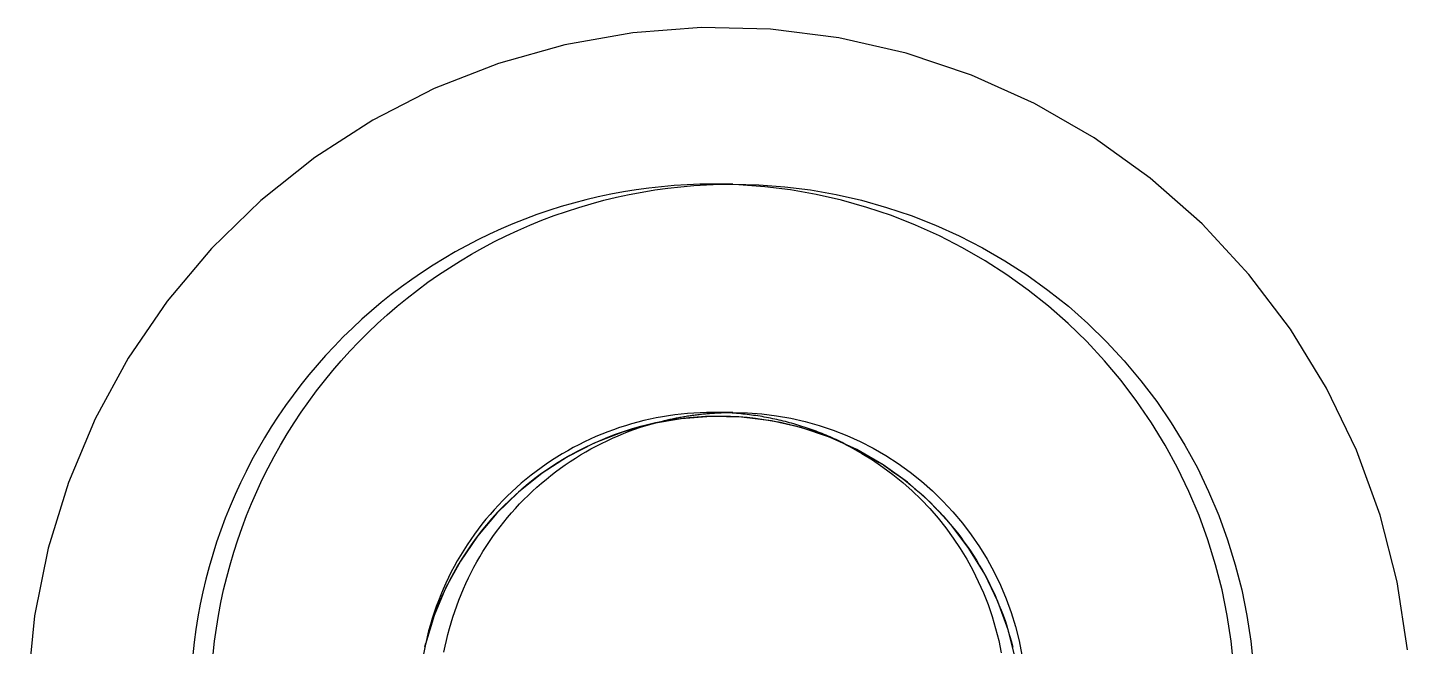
# Model space of a CAD drawing. Extents: x 0 to 2.76, y 0 to 2.38.
# Drawn here: x 0 to 1.251, y 0.693 to 1.255 of the extents above; entities that cross this region are included whole.
import ezdxf

# ---------------------------------------------------------------- set-up
doc = ezdxf.new("R2010")
doc.units = 0
doc.linetypes.add('HIDDEN', pattern=[0.062763, 0.041863, -0.0209])
doc.layers.add('TOP', color=7, linetype='CONTINUOUS')
doc.layers.add('TOP_HID', color=7, linetype='HIDDEN')

msp = doc.modelspace()

# ---------------------------------------------------------------- linework, layer by layer
at = {"layer": 'TOP'}
for p, q in [((0.611204, 1.254873), (0.548809, 1.250197)), ((0.673754, 1.253313), (0.611204, 1.254873)), ((0.735838, 1.245533), (0.673754, 1.253313)), ((0.48719, 1.239332), (0.426959, 1.222386)), ((0.548809, 1.250197), (0.48719, 1.239332)), ((0.796839, 1.23161), (0.735838, 1.245533)), ((0.856151, 1.211682), (0.796839, 1.23161)), ((0.426959, 1.222386), (0.368715, 1.199526)), ((0.913184, 1.185948), (0.856151, 1.211682)), ((0.368715, 1.199526), (0.313036, 1.170981)), ((0.967371, 1.154663), (0.913184, 1.185948)), ((0.313036, 1.170981), (0.260475, 1.137034)), ((1.018173, 1.118139), (0.967371, 1.154663)), ((0.260475, 1.137034), (0.211556, 1.098023)), ((1.065087, 1.076737), (1.018173, 1.118139)), ((0.211556, 1.098023), (0.166765, 1.054334)), ((1.107645, 1.03087), (1.065087, 1.076737)), ((0.166765, 1.054334), (0.126546, 1.006403)), ((1.145425, 0.980994), (1.107645, 1.03087)), ((0.126546, 1.006403), (0.091299, 0.954706)), ((1.178051, 0.927604), (1.145425, 0.980994)), ((0.091299, 0.954706), (0.061375, 0.899756)), ((1.205199, 0.87123), (1.178051, 0.927604)), ((0.620006, 0.90194), (0.592708, 0.899894)), ((0.647371, 0.901258), (0.620006, 0.90194)), ((0.674533, 0.897854), (0.647371, 0.901258)), ((0.061375, 0.899756), (0.037071, 0.842099)), ((0.56575, 0.895141), (0.539399, 0.887727)), ((0.545622, 0.888426), (0.550758, 0.8903)), ((0.550758, 0.8903), (0.555931, 0.892068)), ((0.555931, 0.892068), (0.56114, 0.89373)), ((0.56114, 0.89373), (0.566381, 0.895284)), ((0.592708, 0.899894), (0.56575, 0.895141)), ((0.701221, 0.891762), (0.674533, 0.897854)), ((0.72717, 0.883044), (0.701221, 0.891762)), ((0.513917, 0.877726), (0.489557, 0.865237)), ((0.539399, 0.887727), (0.513917, 0.877726)), ((0.515711, 0.875007), (0.520578, 0.877498)), ((0.520578, 0.877498), (0.525495, 0.879889)), ((0.525495, 0.879889), (0.53046, 0.882177)), ((0.53046, 0.882177), (0.535471, 0.884364)), ((0.535471, 0.884364), (0.540525, 0.886447)), ((0.540525, 0.886447), (0.545622, 0.888426)), ((0.752122, 0.871785), (0.72717, 0.883044)), ((0.736526, 0.879172), (0.74668, 0.874015)), ((0.489557, 0.865237), (0.466562, 0.850386)), ((0.492199, 0.861085), (0.496785, 0.864062)), ((0.496785, 0.864062), (0.501431, 0.866943)), ((0.501431, 0.866943), (0.506135, 0.869729)), ((0.506135, 0.869729), (0.510896, 0.872417)), ((0.510896, 0.872417), (0.515711, 0.875007)), ((0.74668, 0.874015), (0.756604, 0.86843)), ((0.775829, 0.858098), (0.752122, 0.871785)), ((0.756604, 0.86843), (0.766281, 0.862425)), ((1.226599, 0.812434), (1.205199, 0.87123)), ((0.474494, 0.848258), (0.478821, 0.851601)), ((0.478821, 0.851601), (0.483215, 0.854853)), ((0.483215, 0.854853), (0.487675, 0.858015)), ((0.487675, 0.858015), (0.492199, 0.861085)), ((0.766281, 0.862425), (0.775692, 0.856012)), ((0.775692, 0.856012), (0.78482, 0.849203)), ((0.798055, 0.842119), (0.775829, 0.858098)), ((0.037071, 0.842099), (0.018628, 0.782309)), ((0.466562, 0.850386), (0.44516, 0.833318)), ((0.461939, 0.837708), (0.466051, 0.841311)), ((0.466051, 0.841311), (0.470237, 0.844828)), ((0.470237, 0.844828), (0.474494, 0.848258)), ((0.78482, 0.849203), (0.793649, 0.84201)), ((0.793649, 0.84201), (0.802162, 0.834446)), ((0.818579, 0.824006), (0.798055, 0.842119)), ((0.44516, 0.833318), (0.425564, 0.814204)), ((0.446253, 0.822478), (0.450056, 0.826406)), ((0.450056, 0.826406), (0.453939, 0.830254)), ((0.453939, 0.830254), (0.457901, 0.834022)), ((0.457901, 0.834022), (0.461939, 0.837708)), ((0.802162, 0.834446), (0.810344, 0.826525)), ((0.810344, 0.826525), (0.818181, 0.818262)), ((0.425564, 0.814204), (0.407968, 0.793234)), ((0.435337, 0.81024), (0.438892, 0.814394)), ((0.438892, 0.814394), (0.442531, 0.818474)), ((0.442531, 0.818474), (0.446253, 0.822478)), ((0.818181, 0.818262), (0.825657, 0.809671)), ((0.837199, 0.803939), (0.818579, 0.824006)), ((0.425195, 0.797353), (0.428487, 0.801717)), ((0.428487, 0.801717), (0.431868, 0.806014)), ((0.431868, 0.806014), (0.435337, 0.81024)), ((0.825657, 0.809671), (0.832759, 0.800769)), ((0.853727, 0.782118), (0.837199, 0.803939)), ((1.242039, 0.751799), (1.226599, 0.812434)), ((0.407968, 0.793234), (0.392547, 0.770617)), ((0.415865, 0.783866), (0.418883, 0.788425)), ((0.418883, 0.788425), (0.421993, 0.792921)), ((0.421993, 0.792921), (0.425195, 0.797353)), ((0.832759, 0.800769), (0.839474, 0.791571)), ((0.839474, 0.791571), (0.84579, 0.782095)), ((0.018628, 0.782309), (0.00623, 0.72098)), ((0.410114, 0.774567), (0.412942, 0.779246)), ((0.412942, 0.779246), (0.415865, 0.783866)), ((0.84579, 0.782095), (0.851695, 0.772357)), ((0.868001, 0.75876), (0.853727, 0.782118)), ((0.392547, 0.770617), (0.379455, 0.746576)), ((0.402214, 0.760196), (0.404749, 0.76504)), ((0.404749, 0.76504), (0.407382, 0.769831)), ((0.407382, 0.769831), (0.410114, 0.774567)), ((0.851695, 0.772357), (0.857179, 0.762376)), ((0.397445, 0.750357), (0.399779, 0.755301)), ((0.399779, 0.755301), (0.402214, 0.760196)), ((0.857179, 0.762376), (0.862231, 0.75217)), ((0.862231, 0.75217), (0.866843, 0.741758)), ((0.879878, 0.734096), (0.868001, 0.75876)), ((1.251364, 0.689928), (1.242039, 0.751799)), ((0.379455, 0.746576), (0.368822, 0.721351)), ((0.391058, 0.735252), (0.393084, 0.74033)), ((0.393084, 0.74033), (0.395213, 0.745366)), ((0.395213, 0.745366), (0.397445, 0.750357)), ((0.866843, 0.741758), (0.871006, 0.731158)), ((0.387322, 0.724976), (0.389138, 0.730133)), ((0.389138, 0.730133), (0.391058, 0.735252)), ((0.871006, 0.731158), (0.874712, 0.720389)), ((0.889241, 0.708373), (0.879878, 0.734096)), ((0.00623, 0.72098), (0, 0.658721)), ((0.368822, 0.721351), (0.360754, 0.695193)), ((0.382516, 0.709297), (0.384011, 0.714556)), ((0.384011, 0.714556), (0.385613, 0.719783)), ((0.385613, 0.719783), (0.387322, 0.724976)), ((0.874712, 0.720389), (0.877954, 0.709473)), ((0.379852, 0.698693), (0.381129, 0.704008)), ((0.381129, 0.704008), (0.382516, 0.709297)), ((0.877954, 0.709473), (0.880728, 0.698427)), ((0.895996, 0.681845), (0.889241, 0.708373)), ((0.360754, 0.695193), (0.355329, 0.668362)), ((0.377624, 0.687988), (0.378683, 0.693352)), ((0.378683, 0.693352), (0.379852, 0.698693)), ((0.880728, 0.698427), (0.883027, 0.687273))]:
    msp.add_line(p, q, dxfattribs=at)
at = {"layer": 'TOP_HID', "linetype": 'HIDDEN'}
for p, q in [((0.51754, 1.101239), (0.506227, 1.098554)), ((0.528916, 1.103646), (0.51754, 1.101239)), ((0.540347, 1.105774), (0.528916, 1.103646)), ((0.534074, 1.100866), (0.545618, 1.103351)), ((0.551827, 1.10762), (0.540347, 1.105774)), ((0.545618, 1.103351), (0.557221, 1.105547)), ((0.563349, 1.109184), (0.551827, 1.10762)), ((0.557221, 1.105547), (0.568874, 1.107453)), ((0.574905, 1.110465), (0.563349, 1.109184)), ((0.568874, 1.107453), (0.580572, 1.109068)), ((0.58649, 1.111462), (0.574905, 1.110465)), ((0.580572, 1.109068), (0.592306, 1.110391)), ((0.598095, 1.112175), (0.58649, 1.111462)), ((0.592306, 1.110391), (0.604069, 1.111421)), ((0.609715, 1.112603), (0.598095, 1.112175)), ((0.604069, 1.111421), (0.615855, 1.112156)), ((0.621342, 1.112746), (0.609715, 1.112603)), ((0.615855, 1.112156), (0.627655, 1.112598)), ((0.644956, 1.112157), (0.621342, 1.112746)), ((0.639462, 1.112746), (0.621342, 1.112746)), ((0.627655, 1.112598), (0.639462, 1.112746)), ((0.639462, 1.112746), (0.66307, 1.112156)), ((0.668512, 1.110392), (0.644956, 1.112157)), ((0.66307, 1.112156), (0.686619, 1.110391)), ((0.691951, 1.107456), (0.668512, 1.110392)), ((0.686619, 1.110391), (0.71005, 1.107453)), ((0.715215, 1.103356), (0.691951, 1.107456)), ((0.71005, 1.107453), (0.733306, 1.103351)), ((0.738245, 1.098102), (0.715215, 1.103356)), ((0.733306, 1.103351), (0.756329, 1.098094)), ((0.47273, 1.088844), (0.461735, 1.085063)), ((0.483815, 1.092354), (0.47273, 1.088844)), ((0.494983, 1.095592), (0.483815, 1.092354)), ((0.488625, 1.088073), (0.499864, 1.091695)), ((0.506227, 1.098554), (0.494983, 1.095592)), ((0.499864, 1.091695), (0.51119, 1.095036)), ((0.51119, 1.095036), (0.522596, 1.098094)), ((0.522596, 1.098094), (0.534074, 1.100866)), ((0.760985, 1.091707), (0.738245, 1.098102)), ((0.756329, 1.098094), (0.77906, 1.091695)), ((0.783378, 1.084187), (0.760985, 1.091707)), ((0.77906, 1.091695), (0.801444, 1.084171)), ((0.440039, 1.076698), (0.429351, 1.072119)), ((0.450836, 1.081014), (0.440039, 1.076698)), ((0.461735, 1.085063), (0.450836, 1.081014)), ((0.455499, 1.07554), (0.466435, 1.079993)), ((0.466435, 1.079993), (0.47748, 1.084171)), ((0.47748, 1.084171), (0.488625, 1.088073)), ((0.805369, 1.07556), (0.783378, 1.084187)), ((0.801444, 1.084171), (0.823426, 1.07554)), ((0.418779, 1.067278), (0.408329, 1.06218)), ((0.429351, 1.072119), (0.418779, 1.067278)), ((0.423402, 1.060566), (0.433975, 1.065824)), ((0.433975, 1.065824), (0.444676, 1.070816)), ((0.444676, 1.070816), (0.455499, 1.07554)), ((0.826902, 1.065848), (0.805369, 1.07556)), ((0.823426, 1.07554), (0.844949, 1.065824)), ((0.847925, 1.055075), (0.826902, 1.065848)), ((0.844949, 1.065824), (0.865962, 1.055047)), ((0.387819, 1.051223), (0.377772, 1.04537)), ((0.398007, 1.056827), (0.387819, 1.051223)), ((0.408329, 1.06218), (0.398007, 1.056827)), ((0.402665, 1.049268), (0.412963, 1.055047)), ((0.412963, 1.055047), (0.423402, 1.060566)), ((0.868384, 1.043268), (0.847925, 1.055075)), ((0.865962, 1.055047), (0.88641, 1.043235)), ((0.367872, 1.039272), (0.358124, 1.032933)), ((0.377772, 1.04537), (0.367872, 1.039272)), ((0.382517, 1.036951), (0.392514, 1.043235)), ((0.392514, 1.043235), (0.402665, 1.049268)), ((0.88823, 1.030456), (0.868384, 1.043268)), ((0.88641, 1.043235), (0.906245, 1.030419)), ((0.348535, 1.026357), (0.33911, 1.019548)), ((0.358124, 1.032933), (0.348535, 1.026357)), ((0.363008, 1.023644), (0.372679, 1.030419)), ((0.372679, 1.030419), (0.382517, 1.036951)), ((0.907413, 1.016671), (0.88823, 1.030456)), ((0.906245, 1.030419), (0.925416, 1.01663)), ((0.33911, 1.019548), (0.329855, 1.012509)), ((0.344187, 1.009381), (0.353508, 1.01663)), ((0.353508, 1.01663), (0.363008, 1.023644)), ((0.925885, 1.001947), (0.907413, 1.016671)), ((0.925416, 1.01663), (0.943876, 1.001902)), ((0.320775, 1.005246), (0.311877, 0.997762)), ((0.329855, 1.012509), (0.320775, 1.005246)), ((0.3261, 0.994197), (0.335049, 1.001902)), ((0.335049, 1.001902), (0.344187, 1.009381)), ((0.9436, 0.986321), (0.925885, 1.001947)), ((0.943876, 1.001902), (0.961578, 0.986272)), ((0.303164, 0.990061), (0.294644, 0.98215)), ((0.311877, 0.997762), (0.303164, 0.990061)), ((0.317346, 0.986272), (0.3261, 0.994197)), ((0.294644, 0.98215), (0.28632, 0.974031)), ((0.300445, 0.96978), (0.308792, 0.978131)), ((0.308792, 0.978131), (0.317346, 0.986272)), ((0.960514, 0.969831), (0.9436, 0.986321)), ((0.961578, 0.986272), (0.97848, 0.96978)), ((0.278198, 0.965711), (0.270282, 0.957194)), ((0.28632, 0.974031), (0.278198, 0.965711)), ((0.292307, 0.961222), (0.300445, 0.96978)), ((0.976585, 0.952518), (0.960514, 0.969831)), ((0.97848, 0.96978), (0.994538, 0.952465)), ((0.270282, 0.957194), (0.262578, 0.948485)), ((0.276686, 0.943513), (0.284386, 0.952465)), ((0.284386, 0.952465), (0.292307, 0.961222)), ((0.991773, 0.934426), (0.976585, 0.952518)), ((0.994538, 0.952465), (1.009714, 0.934371)), ((0.25509, 0.93959), (0.247822, 0.930513)), ((0.262578, 0.948485), (0.25509, 0.93959)), ((0.269211, 0.934371), (0.276686, 0.943513)), ((0.247822, 0.930513), (0.24078, 0.921261)), ((0.261966, 0.925047), (0.269211, 0.934371)), ((1.00604, 0.915599), (0.991773, 0.934426)), ((1.009714, 0.934371), (1.023968, 0.915544)), ((0.24078, 0.921261), (0.233967, 0.911839)), ((0.248185, 0.90587), (0.254956, 0.915544)), ((0.254956, 0.915544), (0.261966, 0.925047)), ((1.019351, 0.896084), (1.00604, 0.915599)), ((1.023968, 0.915544), (1.037267, 0.89603)), ((0.227387, 0.902253), (0.221044, 0.892508)), ((0.233967, 0.911839), (0.227387, 0.902253)), ((0.241657, 0.89603), (0.248185, 0.90587)), ((0.575733, 0.901578), (0.570099, 0.900538)), ((0.581387, 0.902498), (0.575733, 0.901578)), ((0.587061, 0.903296), (0.581387, 0.902498)), ((0.59275, 0.903971), (0.587061, 0.903296)), ((0.59039, 0.900948), (0.591546, 0.901162)), ((0.591546, 0.901162), (0.592702, 0.901371)), ((0.592702, 0.901371), (0.59386, 0.901575)), ((0.598453, 0.904524), (0.59275, 0.903971)), ((0.59386, 0.901575), (0.595018, 0.901773)), ((0.595018, 0.901773), (0.596177, 0.901967)), ((0.596177, 0.901967), (0.597337, 0.902156)), ((0.597337, 0.902156), (0.598497, 0.902339)), ((0.604166, 0.904955), (0.598453, 0.904524)), ((0.598497, 0.902339), (0.599659, 0.902517)), ((0.607112, 0.901315), (0.59954, 0.900664)), ((0.599659, 0.902517), (0.600821, 0.90269)), ((0.600821, 0.90269), (0.601984, 0.902858)), ((0.601984, 0.902858), (0.603148, 0.903021)), ((0.603148, 0.903021), (0.604312, 0.903179)), ((0.609886, 0.905262), (0.604166, 0.904955)), ((0.604312, 0.903179), (0.605477, 0.903331)), ((0.605477, 0.903331), (0.606643, 0.903479)), ((0.606643, 0.903479), (0.60781, 0.903621)), ((0.614699, 0.901756), (0.607112, 0.901315)), ((0.60781, 0.903621), (0.608977, 0.903758)), ((0.608977, 0.903758), (0.610144, 0.90389)), ((0.615613, 0.905447), (0.609886, 0.905262)), ((0.610144, 0.90389), (0.611313, 0.904017)), ((0.611313, 0.904017), (0.612481, 0.904138)), ((0.612481, 0.904138), (0.613651, 0.904255)), ((0.613651, 0.904255), (0.614821, 0.904366)), ((0.622295, 0.901988), (0.614699, 0.901756)), ((0.614821, 0.904366), (0.615991, 0.904472)), ((0.621342, 0.905509), (0.615613, 0.905447)), ((0.615991, 0.904472), (0.617162, 0.904573)), ((0.617162, 0.904573), (0.618333, 0.904669)), ((0.618333, 0.904669), (0.619504, 0.90476)), ((0.619504, 0.90476), (0.620676, 0.904845)), ((0.620676, 0.904845), (0.621849, 0.904926)), ((0.6233, 0.905501), (0.621342, 0.905509)), ((0.639462, 0.905509), (0.621342, 0.905509)), ((0.621849, 0.904926), (0.623021, 0.905001)), ((0.629895, 0.902008), (0.622295, 0.901988)), ((0.623021, 0.905001), (0.624194, 0.905071)), ((0.625259, 0.90548), (0.6233, 0.905501)), ((0.624194, 0.905071), (0.625368, 0.905135)), ((0.627217, 0.905444), (0.625259, 0.90548)), ((0.625368, 0.905135), (0.626541, 0.905195)), ((0.626541, 0.905195), (0.627715, 0.905249)), ((0.629175, 0.905394), (0.627217, 0.905444)), ((0.627715, 0.905249), (0.628889, 0.905299)), ((0.628889, 0.905299), (0.630063, 0.905343)), ((0.631133, 0.905329), (0.629175, 0.905394)), ((0.637492, 0.901819), (0.629895, 0.902008)), ((0.630063, 0.905343), (0.631238, 0.905382)), ((0.63309, 0.90525), (0.631133, 0.905329)), ((0.631238, 0.905382), (0.632412, 0.905415)), ((0.632412, 0.905415), (0.633587, 0.905444)), ((0.635047, 0.905156), (0.63309, 0.90525)), ((0.633587, 0.905444), (0.634762, 0.905467)), ((0.634762, 0.905467), (0.635937, 0.905485)), ((0.637002, 0.905048), (0.635047, 0.905156)), ((0.635937, 0.905485), (0.637112, 0.905498)), ((0.638957, 0.904926), (0.637002, 0.905048)), ((0.637112, 0.905498), (0.638287, 0.905506)), ((0.645081, 0.90142), (0.637492, 0.901819)), ((0.638287, 0.905506), (0.639462, 0.905509)), ((0.640911, 0.904789), (0.638957, 0.904926)), ((0.639462, 0.905509), (0.652741, 0.905177)), ((0.642864, 0.904639), (0.640911, 0.904789)), ((0.644816, 0.904473), (0.642864, 0.904639)), ((0.646766, 0.904294), (0.644816, 0.904473)), ((0.652656, 0.90081), (0.645081, 0.90142)), ((0.648715, 0.9041), (0.646766, 0.904294)), ((0.650663, 0.903891), (0.648715, 0.9041)), ((0.652609, 0.903669), (0.650663, 0.903891)), ((0.654553, 0.903432), (0.652609, 0.903669)), ((0.652741, 0.905177), (0.665988, 0.904184)), ((0.656496, 0.903181), (0.654553, 0.903432)), ((0.658437, 0.902915), (0.656496, 0.903181)), ((0.660375, 0.902636), (0.658437, 0.902915)), ((0.662312, 0.902342), (0.660375, 0.902636)), ((0.664246, 0.902034), (0.662312, 0.902342)), ((0.666178, 0.901711), (0.664246, 0.902034)), ((0.665988, 0.904184), (0.679168, 0.902532)), ((0.668108, 0.901375), (0.666178, 0.901711)), ((0.670035, 0.901024), (0.668108, 0.901375)), ((0.671959, 0.900659), (0.670035, 0.901024)), ((0.679168, 0.902532), (0.692249, 0.900224)), ((0.221044, 0.892508), (0.214942, 0.88261)), ((0.235377, 0.88603), (0.241657, 0.89603)), ((0.531468, 0.889904), (0.526095, 0.887914)), ((0.536883, 0.891777), (0.531468, 0.889904)), ((0.542336, 0.893533), (0.536883, 0.891777)), ((0.547446, 0.890293), (0.540202, 0.887995)), ((0.547826, 0.895172), (0.542336, 0.893533)), ((0.554751, 0.89239), (0.547446, 0.890293)), ((0.553349, 0.896693), (0.547826, 0.895172)), ((0.558904, 0.898094), (0.553349, 0.896693)), ((0.562111, 0.894284), (0.554751, 0.89239)), ((0.564488, 0.899376), (0.558904, 0.898094)), ((0.56952, 0.895974), (0.562111, 0.894284)), ((0.570099, 0.900538), (0.564488, 0.899376)), ((0.566381, 0.895284), (0.567512, 0.895604)), ((0.567512, 0.895604), (0.568644, 0.895919)), ((0.568644, 0.895919), (0.569778, 0.896229)), ((0.576974, 0.897457), (0.56952, 0.895974)), ((0.569778, 0.896229), (0.570912, 0.896534)), ((0.570912, 0.896534), (0.572049, 0.896834)), ((0.572049, 0.896834), (0.573186, 0.897129)), ((0.573186, 0.897129), (0.574325, 0.897419)), ((0.574325, 0.897419), (0.575465, 0.897704)), ((0.575465, 0.897704), (0.576606, 0.897984)), ((0.576606, 0.897984), (0.577749, 0.898259)), ((0.584465, 0.898734), (0.576974, 0.897457)), ((0.577749, 0.898259), (0.578892, 0.898529)), ((0.578892, 0.898529), (0.580037, 0.898793)), ((0.580037, 0.898793), (0.581183, 0.899053)), ((0.581183, 0.899053), (0.58233, 0.899308)), ((0.58233, 0.899308), (0.583479, 0.899557)), ((0.583479, 0.899557), (0.584628, 0.899802)), ((0.591989, 0.899803), (0.584465, 0.898734)), ((0.584628, 0.899802), (0.585778, 0.900041)), ((0.585778, 0.900041), (0.58693, 0.900276)), ((0.58693, 0.900276), (0.588082, 0.900505)), ((0.588082, 0.900505), (0.589236, 0.900729)), ((0.589236, 0.900729), (0.59039, 0.900948)), ((0.59954, 0.900664), (0.591989, 0.899803)), ((0.660212, 0.899991), (0.652656, 0.90081)), ((0.667742, 0.898964), (0.660212, 0.899991)), ((0.67524, 0.897728), (0.667742, 0.898964)), ((0.673881, 0.90028), (0.671959, 0.900659)), ((0.6758, 0.899887), (0.673881, 0.90028)), ((0.682702, 0.896285), (0.67524, 0.897728)), ((0.677716, 0.89948), (0.6758, 0.899887)), ((0.679629, 0.899059), (0.677716, 0.89948)), ((0.681538, 0.898624), (0.679629, 0.899059)), ((0.683445, 0.898175), (0.681538, 0.898624)), ((0.690121, 0.894637), (0.682702, 0.896285)), ((0.685348, 0.897711), (0.683445, 0.898175)), ((0.687248, 0.897234), (0.685348, 0.897711)), ((0.689144, 0.896743), (0.687248, 0.897234)), ((0.691036, 0.896238), (0.689144, 0.896743)), ((0.697491, 0.892784), (0.690121, 0.894637)), ((0.692925, 0.895719), (0.691036, 0.896238)), ((0.692249, 0.900224), (0.7052, 0.897267)), ((0.69481, 0.895186), (0.692925, 0.895719)), ((0.696691, 0.894639), (0.69481, 0.895186)), ((0.698568, 0.894079), (0.696691, 0.894639)), ((0.704807, 0.890727), (0.697491, 0.892784)), ((0.70044, 0.893505), (0.698568, 0.894079)), ((0.702309, 0.892916), (0.70044, 0.893505)), ((0.704173, 0.892315), (0.702309, 0.892916)), ((0.706032, 0.891699), (0.704173, 0.892315)), ((0.712064, 0.888469), (0.704807, 0.890727)), ((0.7052, 0.897267), (0.717986, 0.893668)), ((0.707887, 0.89107), (0.706032, 0.891699)), ((0.709737, 0.890428), (0.707887, 0.89107)), ((0.711583, 0.889771), (0.709737, 0.890428)), ((0.713424, 0.889102), (0.711583, 0.889771)), ((0.719255, 0.886011), (0.712064, 0.888469)), ((0.715259, 0.888418), (0.713424, 0.889102)), ((0.717986, 0.893668), (0.730577, 0.889436)), ((0.730577, 0.889436), (0.742942, 0.884581)), ((1.031672, 0.87593), (1.019351, 0.896084)), ((1.037267, 0.89603), (1.049577, 0.875877)), ((0.214942, 0.88261), (0.209085, 0.872565)), ((0.229348, 0.875877), (0.235377, 0.88603)), ((0.49994, 0.876263), (0.494868, 0.8736)), ((0.505069, 0.878817), (0.49994, 0.876263)), ((0.510251, 0.881261), (0.505069, 0.878817)), ((0.511945, 0.876827), (0.505087, 0.873551)), ((0.515484, 0.883592), (0.510251, 0.881261)), ((0.51889, 0.879911), (0.511945, 0.876827)), ((0.520767, 0.88581), (0.515484, 0.883592)), ((0.525919, 0.882802), (0.51889, 0.879911)), ((0.526095, 0.887914), (0.520767, 0.88581)), ((0.533024, 0.885498), (0.525919, 0.882802)), ((0.540202, 0.887995), (0.533024, 0.885498)), ((0.71709, 0.887722), (0.715259, 0.888418)), ((0.718915, 0.887011), (0.71709, 0.887722)), ((0.720736, 0.886288), (0.718915, 0.887011)), ((0.726375, 0.883355), (0.719255, 0.886011)), ((0.72255, 0.885551), (0.720736, 0.886288)), ((0.72436, 0.884801), (0.72255, 0.885551)), ((0.726163, 0.884037), (0.72436, 0.884801)), ((0.727962, 0.88326), (0.726163, 0.884037)), ((0.733419, 0.880502), (0.726375, 0.883355)), ((0.729754, 0.88247), (0.727962, 0.88326)), ((0.73154, 0.881667), (0.729754, 0.88247)), ((0.733321, 0.880851), (0.73154, 0.881667)), ((0.735096, 0.880022), (0.733321, 0.880851)), ((0.740382, 0.877456), (0.733419, 0.880502)), ((0.736864, 0.87918), (0.735096, 0.880022)), ((0.736526, 0.879172), (0.740382, 0.877456)), ((0.736526, 0.879172), (0.741072, 0.876963)), ((0.738626, 0.878324), (0.736864, 0.87918)), ((0.740382, 0.877456), (0.738626, 0.878324)), ((0.741072, 0.876963), (0.745618, 0.874754)), ((0.742942, 0.884581), (0.755049, 0.879115)), ((0.755049, 0.879115), (0.766868, 0.873053)), ((0.209085, 0.872565), (0.203477, 0.86238)), ((0.218058, 0.855135), (0.223573, 0.865576)), ((0.223573, 0.865576), (0.229348, 0.875877)), ((0.480011, 0.864964), (0.475186, 0.861874)), ((0.484901, 0.867949), (0.480011, 0.864964)), ((0.489854, 0.870828), (0.484901, 0.867949)), ((0.491657, 0.866438), (0.485095, 0.862605)), ((0.494868, 0.8736), (0.489854, 0.870828)), ((0.498323, 0.870087), (0.491657, 0.866438)), ((0.505087, 0.873551), (0.498323, 0.870087)), ((0.745618, 0.874754), (0.750164, 0.872545)), ((0.750164, 0.872545), (0.75471, 0.870336)), ((0.75471, 0.870336), (0.759156, 0.867943)), ((0.759156, 0.867943), (0.763504, 0.865366)), ((0.763504, 0.865366), (0.767851, 0.862788)), ((0.766868, 0.873053), (0.778371, 0.866409)), ((0.778371, 0.866409), (0.789528, 0.8592)), ((1.042974, 0.855187), (1.031672, 0.87593)), ((1.049577, 0.875877), (1.060867, 0.855135)), ((0.19812, 0.85206), (0.193018, 0.841611)), ((0.203477, 0.86238), (0.19812, 0.85206)), ((0.212804, 0.84456), (0.218058, 0.855135)), ((0.461125, 0.851994), (0.456583, 0.848502)), ((0.465741, 0.855388), (0.461125, 0.851994)), ((0.470429, 0.858682), (0.465741, 0.855388)), ((0.472301, 0.854401), (0.466079, 0.850037)), ((0.475186, 0.861874), (0.470429, 0.858682)), ((0.478641, 0.858592), (0.472301, 0.854401)), ((0.485095, 0.862605), (0.478641, 0.858592)), ((0.767851, 0.862788), (0.772199, 0.860211)), ((0.772199, 0.860211), (0.776546, 0.857633)), ((0.776546, 0.857633), (0.780666, 0.854705)), ((0.780666, 0.854705), (0.784785, 0.851776)), ((0.784785, 0.851776), (0.788904, 0.848848)), ((0.789528, 0.8592), (0.800311, 0.851443)), ((0.800311, 0.851443), (0.810695, 0.843159)), ((1.053227, 0.833906), (1.042974, 0.855187)), ((1.060867, 0.855135), (1.071109, 0.833857)), ((0.193018, 0.841611), (0.188175, 0.831041)), ((0.207815, 0.833857), (0.212804, 0.84456)), ((0.44773, 0.841228), (0.443423, 0.837451)), ((0.452118, 0.844913), (0.44773, 0.841228)), ((0.454009, 0.840801), (0.448171, 0.835937)), ((0.456583, 0.848502), (0.452118, 0.844913)), ((0.45998, 0.845503), (0.454009, 0.840801)), ((0.466079, 0.850037), (0.45998, 0.845503)), ((0.788904, 0.848848), (0.793023, 0.845919)), ((0.793023, 0.845919), (0.797014, 0.842826)), ((0.797014, 0.842826), (0.800877, 0.839566)), ((0.800877, 0.839566), (0.80474, 0.836307)), ((0.810695, 0.843159), (0.820652, 0.834367)), ((0.188175, 0.831041), (0.183592, 0.820354)), ((0.203095, 0.823033), (0.207815, 0.833857)), ((0.435057, 0.829622), (0.431002, 0.825574)), ((0.439198, 0.833581), (0.435057, 0.829622)), ((0.442469, 0.830912), (0.436909, 0.825731)), ((0.443423, 0.837451), (0.439198, 0.833581)), ((0.448171, 0.835937), (0.442469, 0.830912)), ((0.80474, 0.836307), (0.808603, 0.833048)), ((0.808603, 0.833048), (0.812466, 0.829789)), ((0.812466, 0.829789), (0.816046, 0.826221)), ((0.816046, 0.826221), (0.819625, 0.822653)), ((0.820652, 0.834367), (0.83016, 0.82509)), ((1.062406, 0.81214), (1.053227, 0.833906)), ((1.071109, 0.833857), (1.080278, 0.812095)), ((0.183592, 0.820354), (0.179273, 0.809559)), ((0.198646, 0.812095), (0.203095, 0.823033)), ((0.423159, 0.817222), (0.419373, 0.812922)), ((0.426229, 0.814919), (0.421117, 0.809295)), ((0.427036, 0.82144), (0.423159, 0.817222)), ((0.431494, 0.820399), (0.426229, 0.814919)), ((0.431002, 0.825574), (0.427036, 0.82144)), ((0.436909, 0.825731), (0.431494, 0.820399)), ((0.819625, 0.822653), (0.823205, 0.819085)), ((0.823205, 0.819085), (0.826785, 0.815517)), ((0.826785, 0.815517), (0.830211, 0.811808)), ((0.83016, 0.82509), (0.839192, 0.815351)), ((0.839192, 0.815351), (0.847729, 0.805173)), ((0.179273, 0.809559), (0.17522, 0.798661)), ((0.190572, 0.789903), (0.194471, 0.801049)), ((0.194471, 0.801049), (0.198646, 0.812095)), ((0.412084, 0.804082), (0.408583, 0.799546)), ((0.416163, 0.803532), (0.411371, 0.797634)), ((0.415681, 0.808541), (0.412084, 0.804082)), ((0.419373, 0.812922), (0.415681, 0.808541)), ((0.421117, 0.809295), (0.416163, 0.803532)), ((0.830211, 0.811808), (0.833483, 0.807956)), ((0.833483, 0.807956), (0.836756, 0.804104)), ((0.836756, 0.804104), (0.840028, 0.800252)), ((0.847729, 0.805173), (0.855747, 0.794583)), ((1.070488, 0.789944), (1.062406, 0.81214)), ((1.080278, 0.812095), (1.088352, 0.789903)), ((0.17522, 0.798661), (0.171436, 0.787666)), ((0.186953, 0.778663), (0.190572, 0.789903)), ((0.401879, 0.790255), (0.398678, 0.785503)), ((0.405181, 0.794937), (0.401879, 0.790255)), ((0.406743, 0.791605), (0.402284, 0.785451)), ((0.408583, 0.799546), (0.405181, 0.794937)), ((0.411371, 0.797634), (0.406743, 0.791605)), ((0.840028, 0.800252), (0.8433, 0.796401)), ((0.8433, 0.796401), (0.846243, 0.792291)), ((0.846243, 0.792291), (0.849185, 0.788182)), ((0.855747, 0.794583), (0.863227, 0.783606)), ((1.077454, 0.767372), (1.070488, 0.789944)), ((1.088352, 0.789903), (1.09531, 0.767336)), ((0.167923, 0.776582), (0.164683, 0.765415)), ((0.171436, 0.787666), (0.167923, 0.776582)), ((0.183615, 0.767336), (0.186953, 0.778663)), ((0.395581, 0.780684), (0.392587, 0.775799)), ((0.397997, 0.779176), (0.393886, 0.772784)), ((0.398678, 0.785503), (0.395581, 0.780684)), ((0.402284, 0.785451), (0.397997, 0.779176)), ((0.849185, 0.788182), (0.852127, 0.784073)), ((0.852127, 0.784073), (0.85507, 0.779963)), ((0.85507, 0.779963), (0.857837, 0.775739)), ((0.863227, 0.783606), (0.870152, 0.77227)), ((0.164683, 0.765415), (0.161718, 0.754172)), ((0.18056, 0.75593), (0.183615, 0.767336)), ((0.386919, 0.765841), (0.384246, 0.760774)), ((0.389953, 0.766282), (0.386201, 0.759673)), ((0.389699, 0.770851), (0.386919, 0.765841)), ((0.392587, 0.775799), (0.389699, 0.770851)), ((0.393886, 0.772784), (0.389953, 0.766282)), ((0.857837, 0.775739), (0.860429, 0.7714)), ((0.860429, 0.7714), (0.863021, 0.767062)), ((0.863021, 0.767062), (0.865613, 0.762723)), ((0.870152, 0.77227), (0.876502, 0.760603)), ((1.083285, 0.744481), (1.077454, 0.767372)), ((1.09531, 0.767336), (1.101134, 0.744451)), ((0.161718, 0.754172), (0.159031, 0.742859)), ((0.17779, 0.744451), (0.18056, 0.75593)), ((0.381683, 0.75565), (0.379232, 0.750472)), ((0.382634, 0.752962), (0.379253, 0.746156)), ((0.384246, 0.760774), (0.381683, 0.75565)), ((0.386201, 0.759673), (0.382634, 0.752962)), ((0.865613, 0.762723), (0.868205, 0.758384)), ((0.868205, 0.758384), (0.87043, 0.753846)), ((0.87043, 0.753846), (0.872654, 0.749307)), ((0.876502, 0.760603), (0.882264, 0.748634)), ((0.159031, 0.742859), (0.156621, 0.731484)), ((0.175307, 0.732906), (0.17779, 0.744451)), ((0.374664, 0.739963), (0.372551, 0.734638)), ((0.376063, 0.739258), (0.373064, 0.732275)), ((0.376891, 0.745242), (0.374664, 0.739963)), ((0.379253, 0.746156), (0.376063, 0.739258)), ((0.379232, 0.750472), (0.376891, 0.745242)), ((0.872654, 0.749307), (0.874878, 0.744769)), ((0.874878, 0.744769), (0.877102, 0.74023)), ((0.877102, 0.74023), (0.879135, 0.735608)), ((0.882264, 0.748634), (0.887421, 0.736393)), ((1.087968, 0.721328), (1.083285, 0.744481)), ((1.101134, 0.744451), (1.105812, 0.721304)), ((0.156621, 0.731484), (0.154492, 0.720054)), ((0.173113, 0.721304), (0.175307, 0.732906)), ((0.370553, 0.729269), (0.368671, 0.723857)), ((0.373064, 0.732275), (0.37026, 0.725211)), ((0.372551, 0.734638), (0.370553, 0.729269)), ((0.879135, 0.735608), (0.880976, 0.730901)), ((0.880976, 0.730901), (0.882817, 0.726194)), ((0.882817, 0.726194), (0.884658, 0.721487)), ((0.887421, 0.736393), (0.891963, 0.72391)), ((0.154492, 0.720054), (0.152644, 0.708574)), ((0.171208, 0.70965), (0.173113, 0.721304)), ((0.367653, 0.718073), (0.365244, 0.710865)), ((0.366906, 0.718407), (0.365258, 0.71292)), ((0.368671, 0.723857), (0.366906, 0.718407)), ((0.37026, 0.725211), (0.367653, 0.718073)), ((0.884658, 0.721487), (0.886499, 0.71678)), ((0.886499, 0.71678), (0.887944, 0.711937)), ((0.891963, 0.72391), (0.895876, 0.711216)), ((1.09149, 0.69797), (1.087968, 0.721328)), ((1.105812, 0.721304), (1.10933, 0.697952)), ((0.152644, 0.708574), (0.151079, 0.697052)), ((0.169595, 0.697952), (0.171208, 0.70965)), ((0.363035, 0.703594), (0.361028, 0.696264)), ((0.362319, 0.701846), (0.361028, 0.696264)), ((0.363729, 0.707398), (0.362319, 0.701846)), ((0.365244, 0.710865), (0.363035, 0.703594)), ((0.365258, 0.71292), (0.363729, 0.707398)), ((0.887944, 0.711937), (0.889389, 0.707094)), ((0.889389, 0.707094), (0.890834, 0.702251)), ((0.890834, 0.702251), (0.892279, 0.697408)), ((0.895876, 0.711216), (0.899153, 0.698343)), ((0.151079, 0.697052), (0.149797, 0.685496)), ((0.168273, 0.686218), (0.169595, 0.697952)), ((0.360201, 0.692985), (0.361028, 0.696264)), ((0.892279, 0.697408), (0.893522, 0.692513)), ((0.899153, 0.698343), (0.901784, 0.685323)), ((1.093843, 0.674465), (1.09149, 0.69797)), ((1.10933, 0.697952), (1.11168, 0.674454))]:
    msp.add_line(p, q, dxfattribs=at)

doc.saveas('drawing.dxf')
